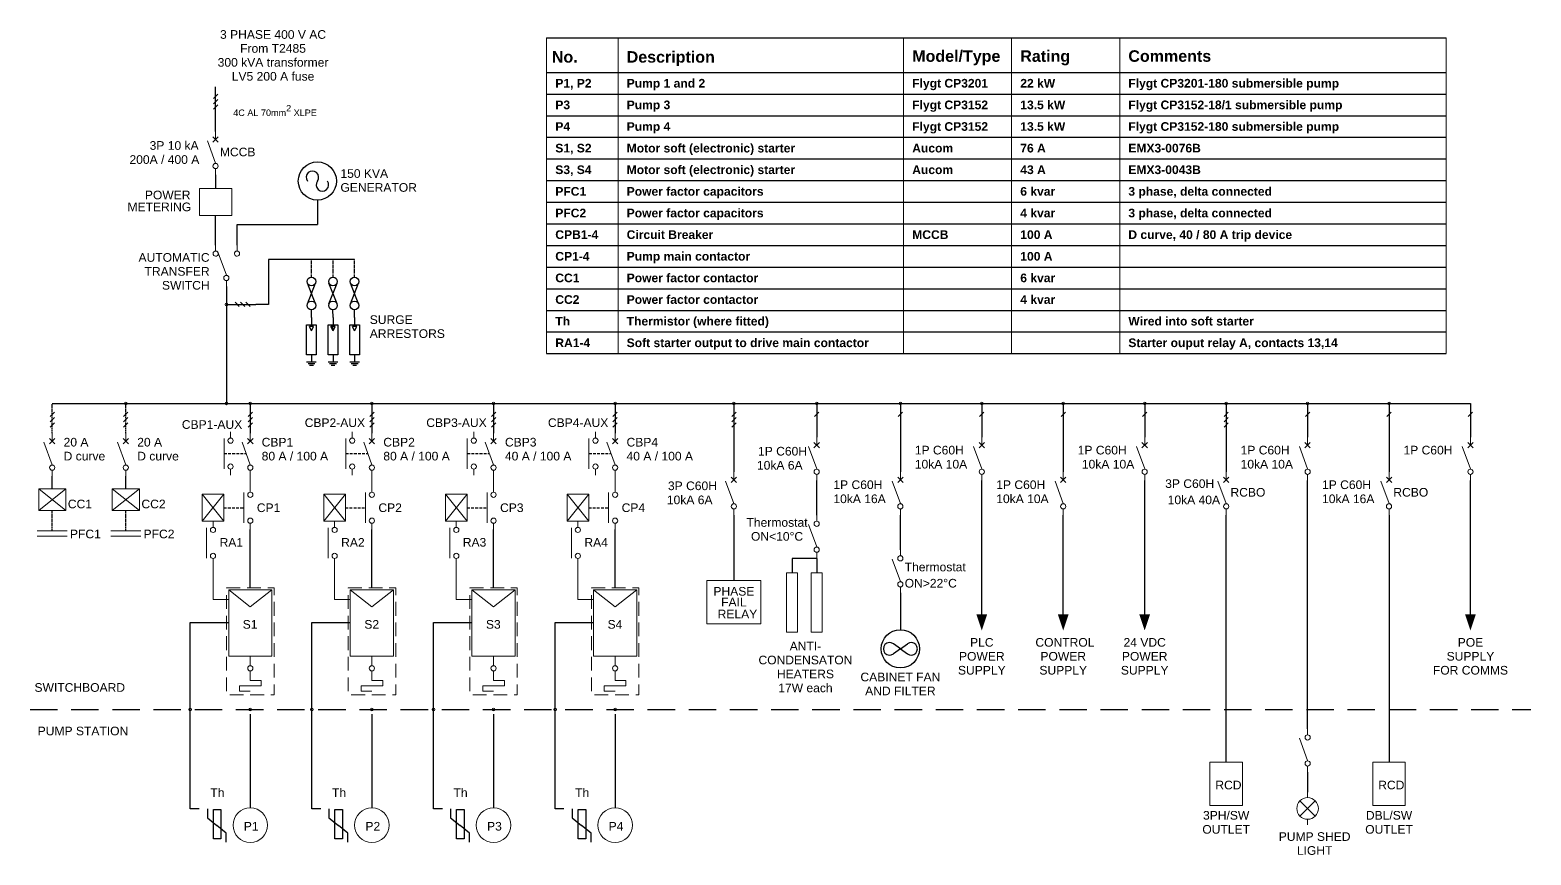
# Model space of a CAD drawing. Header units: millimetres. Extents: x -325 to 284974, y -1 to 659558.
# Drawn here: x 58 to 405.3, y 783.6 to 974.3 of the extents above; entities that cross this region are included whole.
import ezdxf
from ezdxf.enums import TextEntityAlignment as Align

# ---------------------------------------------------------------- set-up
doc = ezdxf.new("R2010")
doc.units = ezdxf.units.MM
doc.header["$LTSCALE"] = 0.5
for name, pattern in [('DASHED', [19.05, 12.7, -6.35]), ('HIDDEN', [9.525, 6.35, -3.175]), ('STYLE_01', [0.11811, 0.07874, -0.03937])]:
    doc.linetypes.add(name, pattern=pattern)
for name, color, linetype in [('DRAWING', 7, 'Continuous'), ('hidden', 8, 'HIDDEN'), ('TEXT', 2, 'Continuous')]:
    doc.layers.add(name, color=color, linetype=linetype)
doc.styles.add('Arial', font='arial.ttf')
doc.styles.add('Arial (bold)', font='arialbd.ttf')

# ---------------------------------------------------------------- blocks, each defined once
blk = doc.blocks.new('MOTOR')
at = {"layer": 'DRAWING', "color": 7, "lineweight": 13}
blk.add_line((1, 0), (0, 0), dxfattribs=at)
blk.add_circle((5, 0), 4, dxfattribs=at)
blk = doc.blocks.new('JUNCTION')
at = {"layer": 'DRAWING', "lineweight": 13, "flags": 128}
blk.add_lwpolyline([(-0.3125, 0, 0.41421356), (0, -0.3125, 0.41421356), (0.3125, 0, 0.41421356), (0, 0.3125, 0.41421356)], format="xyb", close=True, dxfattribs=at)
blk = doc.blocks.new('45')
at = {"color": 7, "lineweight": 13}
blk.add_line((-0.5, -0.5), (0.5, 0.5), dxfattribs=at)
blk = doc.blocks.new('NOCB')
at = {"layer": 'DRAWING', "color": 5, "lineweight": 5}
for p, q in [((2.65, 0), (7.85, 1.9)), ((7.5, 0.625), (8.75, -0.625)), ((7.5, -0.625), (8.75, 0.625))]:
    blk.add_line(p, q, dxfattribs=at)
at = {"layer": 'DRAWING', "color": 5, "lineweight": 13}
for p, q in [((8.125, 0), (10, 0)), ((1.35, 0), (0, 0))]:
    blk.add_line(p, q, dxfattribs=at)
at = {"layer": 'DRAWING', "color": 5, "lineweight": 5, "flags": 128}
blk.add_lwpolyline([(2, 0.6, -0.4142136), (2.6, 0, -0.4142136), (2, -0.6, -0.4142136), (1.4, 0, -0.4142136), (2, 0.6, -0.4142136)], format="xyb", dxfattribs=at)
blk = doc.blocks.new('NOSW')
at = {"layer": 'DRAWING', "color": 5, "lineweight": 13}
for p, q in [((1.35, 0), (0, 0)), ((8.65, 0), (10, 0))]:
    blk.add_line(p, q, dxfattribs=at)
at = {"layer": 'DRAWING', "color": 5, "lineweight": 5}
blk.add_line((2.65, 0), (7.85, 1.9), dxfattribs=at)
at = {"layer": 'DRAWING', "color": 5, "lineweight": 5, "flags": 128}
for points in [[(2, 0.6, -0.414214), (2.6, 0, -0.414214), (2, -0.6, -0.414214), (1.4, 0, -0.414214), (2, 0.6, -0.414214)], [(8, 0.6, -0.414214), (8.6, 0, -0.414214), (8, -0.6, -0.414214), (7.4, 0, -0.414214), (8, 0.6, -0.414214)]]:
    blk.add_lwpolyline(points, format="xyb", dxfattribs=at)
blk = doc.blocks.new('LAMP')
at = {"layer": 'DRAWING', "color": 5, "lineweight": 13}
for p, q in [((1.25, 0), (0, 0)), ((7.5, 0), (6.25, 0))]:
    blk.add_line(p, q, dxfattribs=at)
at = {"layer": 'DRAWING', "color": 5, "lineweight": 5}
for p, q in [((1.98, -1.77), (5.52, 1.77)), ((1.98, 1.77), (5.52, -1.77))]:
    blk.add_line(p, q, dxfattribs=at)
at = {"layer": 'DRAWING', "color": 5, "lineweight": 5, "flags": 128}
blk.add_lwpolyline([(3.75, -2.5, 0.414214), (6.25, 0, 0.414214), (3.75, 2.5, 0.414214), (1.25, 0, 0.414214), (3.75, -2.5, 0.414214)], format="xyb", dxfattribs=at)
blk = doc.blocks.new('fan')
at = {"layer": 'DRAWING', "color": 0, "linetype": 'ByBlock'}
for q in [(-1.62, 1.16), (-1.62, -1.16), (1.62, 1.16), (1.62, -1.16)]:
    blk.add_line((0, 0), q, dxfattribs=at)
blk.add_circle((0, 0), 4.42, dxfattribs=at)
for centre, start, end in [((-2.49, 0), 53.0402, 306.9598), ((2.49, 0), 233.0402, 126.9598)]:
    blk.add_arc(centre, 1.45, start, end, dxfattribs=at)
blk = doc.blocks.new('NOCT')
at = {"layer": 'DRAWING', "color": 5, "lineweight": 13}
for p, q in [((1.35, 0), (0, 0)), ((8.65, 0), (10, 0))]:
    blk.add_line(p, q, dxfattribs=at)
at = {"layer": 'DRAWING', "color": 5, "lineweight": 5}
blk.add_line((1.5, 1.5), (8.5, 1.5), dxfattribs=at)
at = {"layer": 'DRAWING', "color": 5, "lineweight": 5, "flags": 128}
for points in [[(2, 0.6, -0.414214), (2.6, 0, -0.414214), (2, -0.6, -0.414214), (1.4, 0, -0.414214), (2, 0.6, -0.414214)], [(8, 0.6, -0.414214), (8.6, 0, -0.414214), (8, -0.6, -0.414214), (7.4, 0, -0.414214), (8, 0.6, -0.414214)]]:
    blk.add_lwpolyline(points, format="xyb", dxfattribs=at)
blk = doc.blocks.new('surge arrestor')
at = {"layer": 'DRAWING', "linetype": 'ByBlock'}
h = blk.add_hatch(dxfattribs=at)
h.set_pattern_fill('ANGLE', color=0)
h.set_pattern_definition([(0, (-360.864, -216.278), (0, 6.985), [5.08, -1.905]), (90, (-360.864, -216.278), (-6.985, 4e-16), [5.08, -1.905])])
h.paths.add_polyline_path([(0, -3.08), (0.48, -2.04), (-0.48, -2.04)])
at = {"layer": 'DRAWING', "color": 0, "linetype": 'ByBlock'}
for p, q in [((0, 0), (0, -2.04)), ((0, -3.08), (-0.48, -2.04)), ((0.48, -2.04), (-0.48, -2.04)), ((0, -3.08), (0.48, -2.04)), ((-1.12, -10.23), (1.12, -10.23)), ((0, -8.63), (0, -10.23)), ((-0.79, -10.63), (0.79, -10.63)), ((-0.45, -11.03), (0.45, -11.03))]:
    blk.add_line(p, q, dxfattribs=at)
blk.add_lwpolyline([(-1.12, -1.66), (1.12, -1.66), (1.12, -8.63), (-1.12, -8.63)], close=True, dxfattribs=at)
blk = doc.blocks.new('ATS')
at = {"layer": 'DRAWING', "color": 5, "lineweight": 13}
for p, q in [((-2.5, 8.24), (-2.5, 9.59)), ((2.5, 8.24), (2.5, 9.59)), ((0, 1.35), (0, 0))]:
    blk.add_line(p, q, dxfattribs=at)
at = {"layer": 'DRAWING', "color": 5, "lineweight": 5}
for q in [(-1.91, 7.85), (-1.9, 7.85)]:
    blk.add_line((0, 2.65), q, dxfattribs=at)
at = {"layer": 'DRAWING', "color": 5, "lineweight": 5, "flags": 128}
for points in [[(-1.91, 7.85, 0.414214), (-2.68, 8.2, 0.414214), (-3.04, 7.43, 0.414214), (-2.27, 7.08, 0.414214), (-1.91, 7.85, 0.414214)], [(1.91, 7.85, -0.414214), (2.68, 8.2, -0.414214), (3.04, 7.43, -0.414214), (2.27, 7.08, -0.414214), (1.91, 7.85, -0.414214)], [(-0.6, 2, -0.414214), (0, 2.6, -0.414214), (0.6, 2, -0.414214), (0, 1.4, -0.414214), (-0.6, 2, -0.414214)]]:
    blk.add_lwpolyline(points, format="xyb", dxfattribs=at)
blk = doc.blocks.new('generator')
at = {"color": 0, "linetype": 'ByBlock'}
blk.add_line((0, -4.42), (0, -6.49), dxfattribs=at)
at = {"layer": 'DRAWING', "color": 0, "linetype": 'ByBlock'}
blk.add_circle((0, 0), 4.42, dxfattribs=at)
for centre, start, end in [((-1.16, 0.87), 323.0402, 216.9598), ((1.16, -0.87), 143.0402, 36.9598)]:
    blk.add_arc(centre, 1.45, start, end, dxfattribs=at)
blk = doc.blocks.new('FUSE')
at = {"layer": 'DRAWING'}
for p, q in [((0.93, 6.14), (-0.93, 1.36)), ((-0.93, 6.14), (0.93, 1.36))]:
    blk.add_line(p, q, dxfattribs=at)
for centre in [(0, 6.5), (0, 1)]:
    blk.add_circle(centre, 1, dxfattribs=at)

msp = doc.modelspace()

# ---------------------------------------------------------------- linework, layer by layer
at = {"color": 7, "linetype": 'Continuous', "lineweight": 5}
for p, q in [((177.54, 972.54), (177.54, 899.54)), ((194.05, 972.54), (194.05, 899.54)), ((260.11, 972.54), (260.11, 899.54)), ((285.11, 972.54), (285.11, 899.54)), ((310.11, 972.54), (310.11, 899.54)), ((385.62, 972.54), (385.62, 899.54))]:
    msp.add_line(p, q, dxfattribs=at)
for points in [[(177.54, 972.54), (385.62, 972.54)], [(177.54, 964.54), (385.62, 964.54)], [(177.54, 964.54), (385.62, 964.54)], [(177.54, 959.54), (385.62, 959.54)], [(177.54, 954.54), (385.62, 954.54)], [(177.54, 949.54), (385.62, 949.54)], [(177.54, 944.54), (385.62, 944.54)], [(177.54, 939.54), (385.62, 939.54)], [(177.54, 934.54), (385.62, 934.54)], [(177.54, 929.54), (385.62, 929.54)], [(177.54, 924.54), (385.62, 924.54)], [(177.54, 919.54), (385.62, 919.54)], [(177.54, 914.54), (385.62, 914.54)], [(177.54, 909.54), (385.62, 909.54)], [(177.54, 904.54), (385.62, 904.54)], [(177.54, 899.54), (385.62, 899.54)]]:
    msp.add_lwpolyline(points)
at = {"layer": 'DRAWING'}
for p, q in [((100.94, 950.9), (100.94, 961.23)), ((103.44, 910.92), (110.29, 910.92)), ((63.15, 888.04), (391.26, 888.04)), ((108.98, 888.04), (108.98, 881.18)), ((137.11, 888.04), (137.11, 881.18)), ((165.25, 888.04), (165.25, 881.18)), ((193.38, 888.04), (193.38, 881.18)), ((220.85, 888.04), (220.85, 872.23)), ((240.01, 888.04), (240.01, 880.23)), ((259.37, 888.04), (259.37, 872.23)), ((278.21, 888.04), (278.21, 880.23)), ((297.05, 888.04), (297.05, 872.23)), ((315.89, 888.04), (315.89, 880.23)), ((334.74, 888.04), (334.74, 872.23)), ((353.58, 888.04), (353.58, 880.23)), ((372.42, 888.04), (372.42, 872.23)), ((391.26, 888.04), (391.26, 880.23)), ((278.21, 839.29), (278.21, 870.23)), ((315.89, 839.29), (315.89, 870.23)), ((353.58, 812.8), (353.58, 870.23)), ((391.26, 839.29), (391.26, 870.23)), ((220.85, 862.23), (220.85, 847.09)), ((259.37, 854.21), (259.37, 862.23)), ((278.21, 862.23), (278.21, 862.23)), ((297.05, 862.23), (297.05, 862.23)), ((297.05, 839.29), (297.05, 862.23)), ((315.89, 862.23), (315.89, 862.23)), ((334.74, 805.06), (334.74, 862.23)), ((372.42, 862.23), (372.42, 805.06)), ((391.26, 862.23), (391.26, 862.23)), ((234.3, 852.21), (234.3, 848.89)), ((240.01, 852.21), (240.01, 848.89)), ((95.09, 794.33), (95.09, 837.39)), ((95.09, 837.39), (103.98, 837.39)), ((123.23, 794.33), (123.23, 837.39)), ((123.23, 837.39), (132.11, 837.39)), ((151.36, 794.33), (151.36, 837.39)), ((151.36, 837.39), (160.25, 837.39)), ((179.5, 794.33), (179.5, 837.39)), ((179.5, 837.39), (188.38, 837.39)), ((108.98, 816.18), (108.98, 794.53)), ((137.11, 816.18), (137.11, 794.53)), ((165.25, 816.18), (165.25, 794.53)), ((193.38, 816.18), (193.38, 794.53)), ((353.58, 802.8), (353.58, 798.14)), ((97.14, 794.33), (95.09, 794.33)), ((99.04, 794.33), (99.04, 792.25)), ((99.04, 792.25), (101.23, 790.49)), ((125.28, 794.33), (123.23, 794.33)), ((127.18, 794.33), (127.18, 792.25)), ((127.18, 792.25), (129.36, 790.49)), ((153.42, 794.33), (151.36, 794.33)), ((155.31, 794.33), (155.31, 792.25)), ((155.31, 792.25), (157.5, 790.49)), ((181.55, 794.33), (179.5, 794.33)), ((183.45, 794.33), (183.45, 792.25)), ((183.45, 792.25), (185.63, 790.49)), ((103.41, 788.72), (101.23, 790.49)), ((103.41, 786.64), (103.41, 788.72)), ((131.55, 788.72), (129.36, 790.49)), ((131.55, 786.64), (131.55, 788.72)), ((159.68, 788.72), (157.5, 790.49)), ((159.68, 786.64), (159.68, 788.72)), ((187.82, 788.72), (185.63, 790.49)), ((187.82, 786.64), (187.82, 788.72))]:
    msp.add_line(p, q, dxfattribs=at)
at = {"layer": 'DRAWING', "color": 0, "linetype": 'ByBlock'}
for p, q in [((100.94, 940.9), (100.94, 937.71)), ((100.94, 928.71), (100.94, 931.46)), ((124.5, 932.94), (124.5, 929.38)), ((100.94, 924.61), (100.94, 928.71)), ((105.94, 924.61), (105.94, 929.38)), ((105.94, 929.38), (124.5, 929.38)), ((120.07, 921.33), (113.22, 921.33)), ((113.22, 921.33), (113.22, 910.92)), ((133.12, 921.33), (120.07, 921.33)), ((103.44, 915.02), (103.44, 888.04)), ((113.22, 910.92), (110.29, 910.92)), ((123.12, 907.87), (123.11, 909.69)), ((128.12, 907.87), (128.11, 909.69)), ((133.12, 907.87), (133.11, 909.69)), ((63.15, 868.27), (63.15, 871.18)), ((80.18, 868.27), (80.18, 871.18)), ((240.01, 865.79), (240.01, 870.23)), ((240.01, 862.21), (240.01, 865.79)), ((108.98, 845.41), (108.98, 858.91)), ((137.11, 845.41), (137.11, 858.91)), ((165.25, 845.41), (165.25, 858.91)), ((193.38, 845.41), (193.38, 858.91)), ((240.01, 852.21), (234.3, 852.21)), ((259.37, 844.21), (259.37, 835.71))]:
    msp.add_line(p, q, dxfattribs=at)
at = {"layer": 'DRAWING', "linetype": 'STYLE_01'}
for p, q in [((123.12, 917.19), (123.12, 921.33)), ((128.12, 917.19), (128.12, 921.33)), ((133.12, 917.19), (133.12, 921.33)), ((63.15, 881.18), (63.15, 888.04)), ((80.18, 881.18), (80.18, 888.04)), ((63.15, 858.55), (63.15, 863.27)), ((80.18, 858.55), (80.18, 863.27))]:
    msp.add_line(p, q, dxfattribs=at)
at = {"layer": 'DRAWING', "color": 0, "linetype": 'DASHED', "ltscale": 0.1}
for p, q in [((102.91, 876.43), (108.03, 876.43)), ((131.05, 876.43), (136.16, 876.43)), ((159.18, 876.43), (164.3, 876.43)), ((187.32, 876.43), (192.43, 876.43)), ((102.85, 863.91), (107.48, 863.91)), ((130.99, 863.91), (135.61, 863.91)), ((159.12, 863.91), (163.75, 863.91)), ((187.26, 863.91), (191.88, 863.91))]:
    msp.add_line(p, q, dxfattribs=at)
at = {"layer": 'DRAWING', "color": 5, "lineweight": 5}
for p, q in [((108.98, 868.91), (108.98, 871.18)), ((137.11, 868.91), (137.11, 871.18)), ((165.25, 868.91), (165.25, 871.18)), ((193.38, 868.91), (193.38, 871.18)), ((66.65, 858.55), (59.65, 858.55)), ((83.68, 858.55), (76.68, 858.55)), ((66.65, 857.34), (59.65, 857.34)), ((83.68, 857.34), (76.68, 857.34)), ((100.36, 842.72), (100.36, 850.78)), ((128.49, 842.72), (128.49, 850.78)), ((156.63, 842.72), (156.63, 850.78)), ((184.76, 842.72), (184.76, 850.78)), ((103.98, 842.72), (100.36, 842.72)), ((132.11, 842.72), (128.49, 842.72)), ((160.25, 842.72), (156.63, 842.72)), ((188.38, 842.72), (184.76, 842.72))]:
    msp.add_line(p, q, dxfattribs=at)
at = {"layer": 'DRAWING', "color": 5, "lineweight": 13}
for p, q in [((108.98, 829.6), (108.98, 827.4)), ((137.11, 829.6), (137.11, 827.4)), ((165.25, 829.6), (165.25, 827.4)), ((193.38, 829.6), (193.38, 827.4)), ((108.98, 826.2), (108.98, 824)), ((137.11, 826.2), (137.11, 824)), ((165.25, 826.2), (165.25, 824)), ((193.38, 826.2), (193.38, 824))]:
    msp.add_line(p, q, dxfattribs=at)
at = {"layer": 'DRAWING', "color": 0, "linetype": 'DASHED'}
msp.add_line((58.02, 817.26), (405.26, 817.26), dxfattribs=at)
at = {"layer": 'DRAWING', "lineweight": 9, "flags": 128}
for points in [[(97.23, 937.71), (104.73, 937.71), (104.73, 931.46), (97.23, 931.46)], [(60.03, 863.27), (60.03, 868.27), (66.28, 868.27), (66.28, 863.27)], [(77.06, 863.27), (77.06, 868.27), (83.31, 868.27), (83.31, 863.27)], [(97.86, 867.03), (102.85, 867.03), (102.85, 860.78), (97.86, 860.78)], [(125.99, 867.03), (130.99, 867.03), (130.99, 860.78), (125.99, 860.78)], [(154.13, 867.03), (159.12, 867.03), (159.12, 860.78), (154.13, 860.78)], [(182.26, 867.03), (187.26, 867.03), (187.26, 860.78), (182.26, 860.78)], [(233.05, 848.89), (235.55, 848.89), (235.55, 835.14), (233.05, 835.14)], [(238.76, 848.89), (241.26, 848.89), (241.26, 835.14), (238.76, 835.14)], [(103.98, 844.91), (113.98, 844.91), (113.98, 829.6), (103.98, 829.6)], [(132.11, 844.91), (142.11, 844.91), (142.11, 829.6), (132.11, 829.6)], [(160.25, 844.91), (170.25, 844.91), (170.25, 829.6), (160.25, 829.6)], [(188.38, 844.91), (198.38, 844.91), (198.38, 829.6), (188.38, 829.6)], [(214.6, 847.09), (227.1, 847.09), (227.1, 837.09), (214.6, 837.09)], [(330.99, 805.06), (338.49, 805.06), (338.49, 795.06), (330.99, 795.06)], [(368.67, 805.06), (376.17, 805.06), (376.17, 795.06), (368.67, 795.06)]]:
    msp.add_lwpolyline(points, close=True, dxfattribs=at)
for points in [[(60.03, 868.27), (66.28, 863.27)], [(60.03, 863.27), (66.28, 868.27)], [(77.06, 868.27), (83.31, 863.27)], [(77.06, 863.27), (83.31, 868.27)], [(102.85, 867.03), (97.86, 860.78)], [(97.86, 867.03), (102.85, 860.78)], [(130.99, 867.03), (125.99, 860.78)], [(125.99, 867.03), (130.99, 860.78)], [(159.12, 867.03), (154.13, 860.78)], [(154.13, 867.03), (159.12, 860.78)], [(187.26, 867.03), (182.26, 860.78)], [(182.26, 867.03), (187.26, 860.78)], [(103.98, 844.91), (108.98, 840.99), (113.98, 844.91)], [(132.11, 844.91), (137.11, 840.99), (142.11, 844.91)], [(160.25, 844.91), (165.25, 840.99), (170.25, 844.91)], [(188.38, 844.91), (193.38, 840.99), (198.38, 844.91)]]:
    msp.add_lwpolyline(points, dxfattribs=at)
at = {"layer": 'DRAWING', "color": 5, "lineweight": 5, "flags": 128}
for points in [[(108.38, 826.8, -0.414214), (108.98, 827.4, -0.414214), (109.58, 826.8, -0.414214), (108.98, 826.2, -0.414214), (108.38, 826.8, -0.414214)], [(136.51, 826.8, -0.414214), (137.11, 827.4, -0.414214), (137.71, 826.8, -0.414214), (137.11, 826.2, -0.414214), (136.51, 826.8, -0.414214)], [(164.65, 826.8, -0.414214), (165.25, 827.4, -0.414214), (165.85, 826.8, -0.414214), (165.25, 826.2, -0.414214), (164.65, 826.8, -0.414214)], [(192.78, 826.8, -0.414214), (193.38, 827.4, -0.414214), (193.98, 826.8, -0.414214), (193.38, 826.2, -0.414214), (192.78, 826.8, -0.414214)]]:
    msp.add_lwpolyline(points, format="xyb", dxfattribs=at)
at = {"layer": 'DRAWING'}
for points in [[(100.43, 794.19), (102.16, 794.19), (102.16, 787.4), (100.43, 787.4)], [(128.56, 794.19), (130.3, 794.19), (130.3, 787.4), (128.56, 787.4)], [(156.7, 794.19), (158.43, 794.19), (158.43, 787.4), (156.7, 787.4)], [(184.84, 794.19), (186.57, 794.19), (186.57, 787.4), (184.84, 787.4)]]:
    msp.add_lwpolyline(points, close=True, dxfattribs=at)
at = {"layer": 'DRAWING', "color": 7}
for points in [[(279.46, 839.29), (276.96, 839.29), (278.21, 835.54)], [(298.3, 839.29), (295.8, 839.29), (297.05, 835.54)], [(317.14, 839.29), (314.64, 839.29), (315.89, 835.54)], [(392.51, 839.29), (390.01, 839.29), (391.26, 835.54)]]:
    msp.add_solid(points, dxfattribs=at)
at = {"layer": 'hidden', "lineweight": 9, "flags": 128}
for points in [[(103.48, 845.41), (114.48, 845.41), (114.48, 820.64), (103.48, 820.64)], [(131.61, 845.41), (142.61, 845.41), (142.61, 820.64), (131.61, 820.64)], [(159.75, 845.41), (170.75, 845.41), (170.75, 820.64), (159.75, 820.64)], [(187.88, 845.41), (198.88, 845.41), (198.88, 820.64), (187.88, 820.64)]]:
    msp.add_lwpolyline(points, close=True, dxfattribs=at)
at = {"layer": 'TEXT', "lineweight": 5, "flags": 128}
for points in [[(108.98, 824), (111.48, 824), (111.48, 822.75), (111.48, 822.75), (106.48, 822.75), (106.48, 821.5), (108.98, 821.5)], [(137.11, 824), (139.61, 824), (139.61, 822.75), (139.61, 822.75), (134.61, 822.75), (134.61, 821.5), (137.11, 821.5)], [(165.25, 824), (167.75, 824), (167.75, 822.75), (167.75, 822.75), (162.75, 822.75), (162.75, 821.5), (165.25, 821.5)], [(193.38, 824), (195.88, 824), (195.88, 822.75), (195.88, 822.75), (190.88, 822.75), (190.88, 821.5), (193.38, 821.5)]]:
    msp.add_lwpolyline(points, dxfattribs=at)

# ---------------------------------------------------------------- block references
at = {"layer": 'DRAWING'}
for name, p in [('45', (100.94, 959.03)), ('45', (100.94, 957.78)), ('45', (100.94, 956.53)), ('45', (63.15, 885.54)), ('45', (80.18, 885.54)), ('JUNCTION', (80.18, 888.04)), ('JUNCTION', (103.44, 888.04)), ('45', (108.98, 885.54)), ('JUNCTION', (108.98, 888.04)), ('45', (137.11, 885.54)), ('JUNCTION', (137.11, 888.04)), ('45', (165.25, 885.54)), ('JUNCTION', (165.25, 888.04)), ('45', (193.38, 885.54)), ('JUNCTION', (193.38, 888.04)), ('45', (220.85, 885.54)), ('JUNCTION', (220.85, 888.04)), ('45', (240.01, 885.54)), ('JUNCTION', (240.01, 888.04)), ('45', (259.37, 885.54)), ('JUNCTION', (259.37, 888.04)), ('45', (278.21, 885.54)), ('JUNCTION', (278.21, 888.04)), ('45', (297.05, 885.54)), ('JUNCTION', (297.05, 888.04)), ('45', (315.89, 885.54)), ('JUNCTION', (315.89, 888.04)), ('45', (334.74, 885.54)), ('JUNCTION', (334.74, 888.04)), ('45', (353.58, 885.54)), ('JUNCTION', (353.58, 888.04)), ('45', (372.42, 885.54)), ('45', (372.42, 885.54)), ('JUNCTION', (372.42, 888.04)), ('45', (391.26, 885.54)), ('45', (63.15, 884.29)), ('45', (63.15, 883.04)), ('45', (80.18, 884.29)), ('45', (80.18, 883.04)), ('45', (108.98, 884.29)), ('45', (108.98, 883.04)), ('45', (137.11, 884.29)), ('45', (137.11, 883.04)), ('45', (165.25, 884.29)), ('45', (165.25, 883.04)), ('45', (193.38, 884.29)), ('45', (193.38, 883.04)), ('45', (220.85, 884.29)), ('45', (220.85, 883.04)), ('45', (334.74, 884.29)), ('45', (334.74, 883.04)), ('JUNCTION', (95.09, 817.26)), ('JUNCTION', (108.98, 817.26)), ('JUNCTION', (123.23, 817.26)), ('JUNCTION', (137.11, 817.26)), ('JUNCTION', (151.36, 817.26)), ('JUNCTION', (165.25, 817.26)), ('JUNCTION', (179.5, 817.26)), ('JUNCTION', (193.38, 817.26))]:
    msp.add_blockref(name, p, dxfattribs=at)
at = {"layer": 'DRAWING', "color": 0, "linetype": 'ByBlock'}
for name, p in [('generator', (124.5, 939.43)), ('ATS', (103.44, 915.02)), ('surge arrestor', (123.12, 907.87)), ('surge arrestor', (128.12, 907.87)), ('surge arrestor', (133.12, 907.87)), ('fan', (259.37, 831.29))]:
    msp.add_blockref(name, p, dxfattribs=at)
at = {"layer": 'DRAWING'}
for name, p, rotation in [('FUSE', (123.11, 917.19), 180), ('FUSE', (128.11, 917.19), 180), ('FUSE', (133.11, 917.19), 180), ('JUNCTION', (103.44, 910.92), 90), ('45', (105.94, 910.92), 90), ('45', (107.19, 910.92), 90), ('45', (108.44, 910.92), 90), ('NOCT', (104.41, 871.43), 90), ('NOCT', (132.55, 871.43), 90), ('NOCT', (160.68, 871.43), 90), ('NOCT', (188.82, 871.43), 90), ('NOCB', (240.01, 870.23), 90), ('NOCB', (278.21, 870.23), 90), ('NOCB', (315.89, 870.23), 90), ('NOCB', (353.58, 870.23), 90), ('NOCB', (391.26, 870.23), 90), ('NOCB', (220.85, 862.23), 90), ('NOCB', (259.37, 862.23), 90), ('NOCB', (297.05, 862.23), 90), ('NOCB', (334.74, 862.23), 90), ('NOCB', (372.42, 862.23), 90), ('NOCT', (108.98, 858.91), 90), ('NOCT', (137.11, 858.91), 90), ('NOCT', (165.25, 858.91), 90), ('NOCT', (193.38, 858.91), 90), ('NOSW', (240.01, 852.21), 90), ('NOCT', (100.36, 850.78), 90), ('NOCT', (128.49, 850.78), 90), ('NOCT', (156.63, 850.78), 90), ('NOCT', (184.76, 850.78), 90), ('NOSW', (259.37, 844.21), 90), ('NOSW', (353.58, 802.8), 90), ('MOTOR', (108.98, 795.53), 270), ('MOTOR', (137.11, 795.53), 270), ('MOTOR', (165.25, 795.53), 270), ('MOTOR', (193.38, 795.53), 270), ('LAMP', (353.58, 798.14), 270)]:
    msp.add_blockref(name, p, dxfattribs=dict(at, rotation=rotation))
at = {"layer": 'TEXT', "rotation": 90}
for p in [(100.94, 940.9), (63.15, 871.18), (80.18, 871.18), (108.98, 871.18), (137.11, 871.18), (165.25, 871.18), (193.38, 871.18)]:
    msp.add_blockref('NOCB', p, dxfattribs=at)

# ---------------------------------------------------------------- texts
at = {"layer": 'TEXT', "linetype": 'Continuous', "lineweight": 0, "style": 'Arial (bold)'}
for s, height, p in [('No.', 2.655, (178.74, 966.8)), ('Description', 2.6551, (196.05, 966.8)), ('Model/Type', 2.655, (262.11, 966.99)), ('Rating', 2.655, (287.11, 966.99)), ('Comments', 2.655, (312.11, 967))]:
    msp.add_text(s, height=height, dxfattribs=at).set_placement(p)
for s, height, p in [('P1, P2', 2, (179.54, 962.04)), ('Pump 1 and 2', 2.0001, (196.05, 962.04)), ('Flygt CP3201', 2.0001, (262.11, 962.04)), ('22 kW', 2, (287.11, 962.04)), ('Flygt CP3201-180 submersible pump', 2.0001, (312.11, 962.04)), ('P3', 2, (179.54, 957.04)), ('Pump 3', 2, (196.05, 957.04)), ('Flygt CP3152', 2.0001, (262.11, 957.04)), ('13.5 kW', 2, (287.11, 957.04)), ('Flygt CP3152-18/1 submersible pump', 2.0001, (312.11, 957.04)), ('P4', 2, (179.54, 952.04)), ('Pump 4', 2, (196.05, 952.04)), ('Flygt CP3152', 2.0001, (262.11, 952.04)), ('13.5 kW', 2, (287.11, 952.04)), ('Flygt CP3152-180 submersible pump', 2.0001, (312.11, 952.04)), ('S1, S2', 2, (179.54, 947.04)), ('Motor soft (electronic) starter', 2.0001, (196.05, 947.04)), ('Aucom', 2, (262.11, 947.04)), ('76 A', 2, (287.11, 947.04)), ('EMX3-0076B', 2, (312.11, 947.04)), ('S3, S4', 2, (179.54, 942.04)), ('Motor soft (electronic) starter', 2.0001, (196.05, 942.04)), ('Aucom', 2, (262.11, 942.04)), ('43 A', 2, (287.11, 942.04)), ('EMX3-0043B', 2, (312.11, 942.04)), ('PFC1', 2, (179.54, 937.04)), ('Power factor capacitors', 2.0001, (196.05, 937.04)), ('6 kvar', 2, (287.11, 937.04)), ('3 phase, delta connected', 2.0001, (312.11, 937.04)), ('PFC2', 2, (179.54, 932.04)), ('Power factor capacitors', 2.0001, (196.05, 932.04)), ('4 kvar', 2, (287.11, 932.04)), ('3 phase, delta connected', 2.0001, (312.11, 932.04)), ('CPB1-4', 2, (179.54, 927.04)), ('Circuit Breaker', 2.0001, (196.05, 927.04)), ('MCCB', 2, (262.11, 927.04)), ('100 A', 2, (287.11, 927.04)), ('D curve, 40 / 80 A trip device', 2.0001, (312.11, 927.04)), ('CP1-4', 2, (179.54, 922.04)), ('Pump main contactor', 2.0001, (196.05, 922.04)), ('100 A', 2, (287.11, 922.04)), ('CC1', 2, (179.54, 917.04)), ('Power factor contactor', 2.0001, (196.05, 917.04)), ('6 kvar', 2, (287.11, 917.04)), ('CC2', 2, (179.54, 912.04)), ('Power factor contactor', 2.0001, (196.05, 912.04)), ('4 kvar', 2, (287.11, 912.04)), ('Th', 2, (179.54, 907.04)), ('Thermistor (where fitted)', 2.0001, (196.05, 907.04)), ('Wired into soft starter', 2.0001, (312.11, 907.04)), ('RA1-4', 2, (179.54, 902.04)), ('Soft starter output to drive main contactor', 2.0001, (196.05, 902.04)), ('Starter ouput relay A, contacts 13,14', 2.0001, (312.11, 902.04))]:
    msp.add_text(s, height=height, dxfattribs=at).set_placement(p, align=Align.MIDDLE_LEFT)
at = {"layer": 'TEXT', "line_spacing_factor": 0.966482, "style": 'Arial'}
for s, insert, char_height, attachment_point in [('\\pxqc;3 PHASE 400 V AC\\PFrom T2485\\P300 kVA transformer\\PLV5 200 A fuse', (101.43, 974.31), 2, 1), ('\\A1;4C AL 70mm{\\S2^  ;} XLPE', (105.04, 957.02), 1.5, 1), ('3P 10 kA', (85.69, 948.65), 2, 1), ('200A / 400 A', (81.03, 945.4), 2, 1), ('MCCB', (101.94, 947.15), 2, 1), ('150 KVA\\PGENERATOR', (129.83, 942.17), 2, 1), ('METERING', (95.31, 934.46), 2, 3), ('POWER', (95.14, 937.21), 2, 3), ('AUTOMATIC\\PTRANSFER\\PSWITCH', (99.57, 922.77), 2, 3), ('SURGE \\PARRESTORS', (136.61, 908.39), 2, 1), ('CBP1-AUX', (100.13, 884.15), 2, 2), ('CBP2-AUX', (128.55, 884.57), 2, 2), ('CBP3-AUX', (156.68, 884.57), 2, 2), ('CBP4-AUX', (184.82, 884.57), 2, 2), ('20 A\\PD curve', (65.79, 877.44), 2, 4), ('20 A\\PD curve', (82.82, 877.44), 2, 4), ('CBP1\\P80 A / 100 A', (111.61, 877.44), 2, 4), ('CBP2\\P80 A / 100 A', (139.75, 877.44), 2, 4), ('CBP3\\P40 A / 100 A', (167.89, 877.44), 2, 4), ('CBP4\\P40 A / 100 A', (196.02, 877.44), 2, 4), ('1P C60H', (226.44, 877.98), 2, 1), ('1P C60H', (262.71, 878.23), 2, 1), ('10kA 10A', (262.71, 874.98), 2, 1), ('1P C60H', (300.39, 878.23), 2, 1), ('10kA 10A', (301.36, 874.98), 2, 1), ('1P C60H', (338.08, 878.23), 2, 1), ('10kA 10A', (338.08, 874.98), 2, 1), ('1P C60H', (375.76, 878.23), 2, 1), ('10kA 6A', (226.19, 874.73), 2, 1), ('3P C60H', (205.6, 869.98), 2, 1), ('1P C60H', (243.87, 870.23), 2, 1), ('1P C60H', (281.55, 870.23), 2, 1), ('3P C60H', (331.97, 870.48), 2, 3), ('RCBO', (335.74, 868.48), 2, 1), ('1P C60H', (356.92, 870.23), 2, 1), ('RCBO', (373.42, 868.48), 2, 1), ('CC1', (69.56, 864.76), 2, 5), ('CC2', (86.59, 864.76), 2, 5), ('CP1', (110.49, 863.9), 2, 4), ('CP2', (138.62, 863.9), 2, 4), ('CP3', (166.76, 863.9), 2, 4), ('CP4', (194.89, 863.9), 2, 4), ('10kA 6A', (205.35, 866.73), 2, 1), ('10kA 16A', (243.87, 866.98), 2, 1), ('10kA 10A', (281.55, 866.98), 2, 1), ('10kA 40A', (321.21, 866.73), 2, 1), ('10kA 16A', (356.92, 866.98), 2, 1), ('Thermostat\\PON<10%%DC', (230.84, 861.51), 2, 2), ('PFC1', (67.26, 857.83), 2, 4), ('PFC2', (84.29, 857.83), 2, 4), ('RA1', (101.87, 855.9), 2, 4), ('RA2', (130, 855.9), 2, 4), ('RA3', (158.14, 855.9), 2, 4), ('RA4', (186.27, 855.9), 2, 4), ('Thermostat', (260.37, 851.21), 2, 1), ('ON>22%%DC', (260.37, 847.46), 2, 1), ('PHASE', (220.85, 845.59), 2, 2), ('RELAY', (217.1, 840.34), 2, 1), ('FAIL', (220.85, 843.09), 2, 2), ('S1', (108.93, 837.95), 2, 2), ('S2', (137.07, 837.95), 2, 2), ('S3', (165.2, 837.95), 2, 2), ('S4', (193.34, 837.95), 2, 2), ('PLC\\PPOWER\\PSUPPLY', (278.21, 833.79), 2, 2), ('^ICONTROL\\PPOWER\\PSUPPLY', (297.05, 833.79), 2, 2), ('24 VDC\\PPOWER\\PSUPPLY', (315.89, 833.79), 2, 2), ('POE\\PSUPPLY\\PFOR COMMS', (391.26, 833.79), 2, 2), ('ANTI-\\PCONDENSATON\\PHEATERS\\P17W each', (237.41, 832.93), 2, 2), ('SWITCHBOARD', (69.53, 823.36), 2, 2), ('CABINET FAN\\PAND FILTER', (259.37, 825.79), 2, 2), ('PUMP STATION', (70.27, 813.3), 2, 2), ('Th', (101.36, 799.05), 2, 2), ('Th', (129.5, 799.05), 2, 2), ('Th', (157.63, 799.05), 2, 2), ('Th', (185.77, 799.05), 2, 2), ('RCD', (332.24, 800.81), 2, 1), ('RCD', (369.92, 800.81), 2, 1), ('3PH/SW', (334.74, 793.81), 2, 2), ('DBL/SW', (372.42, 793.81), 2, 2), ('P1', (107.48, 791.28), 2, 1), ('P2', (135.61, 791.28), 2, 1), ('P3', (163.75, 791.28), 2, 1), ('P4', (191.88, 791.28), 2, 1), ('OUTLET', (334.74, 790.56), 2, 2), ('PUMP SHED\\PLIGHT', (355.21, 788.9), 2, 2), ('OUTLET', (372.42, 790.56), 2, 2)]:
    msp.add_mtext(s, dxfattribs=dict(at, insert=insert, char_height=char_height, attachment_point=attachment_point))

doc.saveas('drawing.dxf')
